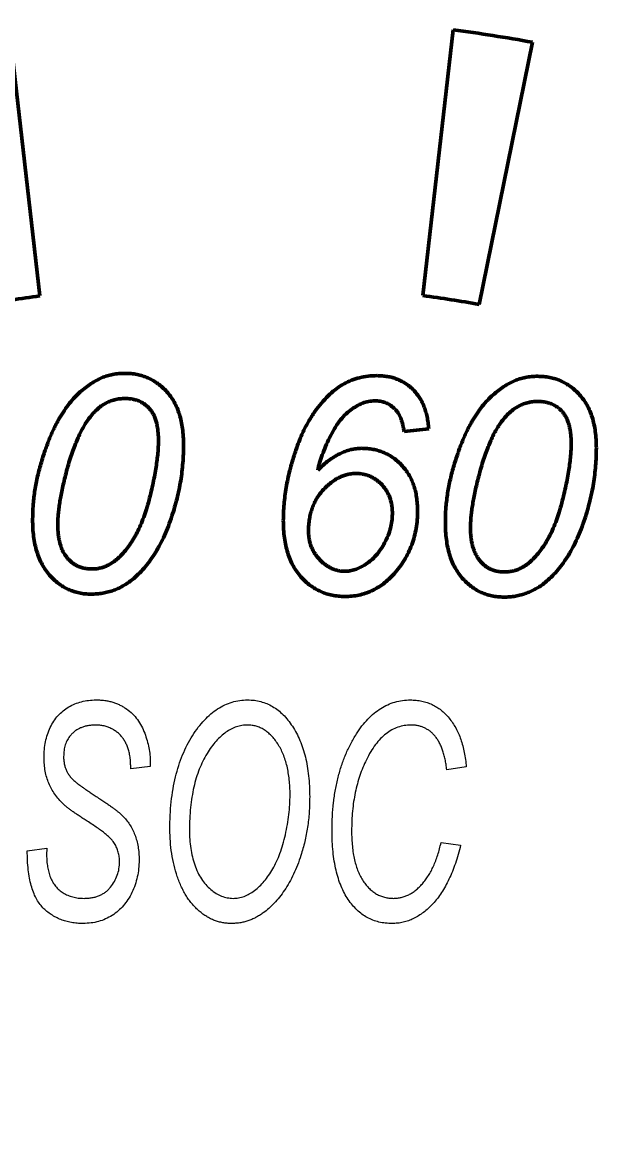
# Model space of a CAD drawing. Extents: x -188 to 653, y 38 to 632.
# Drawn here: x -68.45 to -60.4, y 440.62 to 455.86 of the extents above; entities that cross this region are included whole.
import ezdxf

# ---------------------------------------------------------------- set-up
doc = ezdxf.new("R2010")
doc.units = 0
doc.header["$LTSCALE"] = 5
doc.layers.get('0').update_dxf_attribs({"linetype": 'CONTINUOUS'})
doc.layers.get('Defpoints').update_dxf_attribs({"linetype": 'CONTINUOUS'})
doc.layers.add('1轮廓实线层', color=7, linetype='CONTINUOUS')
doc.layers.add('2细线层', color=3, linetype='CONTINUOUS')
doc.styles.add('PC_TEXTSTYLE', font='SIMKAI.TTF', dxfattribs={"width": 0.8})
doc.dimstyles.new('TH_GBDIM', dxfattribs={"dimtxt": 3.5, "dimasz": 2.5, "dimexe": 2, "dimexo": 0, "dimgap": 1.5, "dimtad": 1, "dimdec": 1, "dimzin": 0, "dimdsep": 46, "dimtxsty": 'PC_TEXTSTYLE', "dimcen": 2.5, "dimadec": 0, "dimazin": 0, "dimtfac": 0.714286, "dimtdec": 4, "dimtmove": 0, "dimatfit": 3, "dimfxl": 0, "dimtolj": 1, "dimtzin": 0, "dimarcsym": 0})

# ---------------------------------------------------------------- blocks, each defined once
blk = doc.blocks.new('*D13')
at = {"layer": '2细线层', "color": 0, "lineweight": -2}
for p, q in [((-156.574, 477.961), (-157.255, 477.961)), ((-156.755, 475.461), (-156.755, 403.009)), ((-51.415, 400.509), (-157.255, 400.509))]:
    blk.add_line(p, q, dxfattribs=at)
at = {"layer": '2细线层', "color": 0, "lineweight": 50}
for points in [[(-157.172, 475.461), (-156.339, 475.461), (-156.755, 477.961)], [(-157.172, 403.009), (-156.339, 403.009), (-156.755, 400.509)]]:
    blk.add_solid(points, dxfattribs=at)
at = {"layer": 'Defpoints', "color": 0, "lineweight": 50}
for p in [(-156.574, 477.961), (-156.755, 400.509), (-51.415, 400.509)]:
    blk.add_point(p, dxfattribs=at)
at = {"layer": '2细线层', "color": 0, "insert": (-160.005, 434.963), "char_height": 3.5, "attachment_point": 5, "rotation": 90}
blk.add_mtext('\\A1;109', dxfattribs=at)
blk = doc.blocks.new('*D15')
at = {"layer": '2细线层', "color": 0, "lineweight": -2}
for p, q in [((-154.415, 473.474), (-154.415, 388.119)), ((251.218, 470.851), (251.218, 388.119)), ((-151.915, 388.619), (248.718, 388.619))]:
    blk.add_line(p, q, dxfattribs=at)
at = {"layer": '2细线层', "color": 0, "lineweight": 50}
for points in [[(-151.915, 389.036), (-151.915, 388.203), (-154.415, 388.619)], [(248.718, 389.036), (248.718, 388.203), (251.218, 388.619)]]:
    blk.add_solid(points, dxfattribs=at)
at = {"layer": 'Defpoints', "color": 0, "lineweight": 50}
for p in [(-154.415, 473.474), (251.218, 470.851), (251.218, 388.619)]:
    blk.add_point(p, dxfattribs=at)
at = {"layer": '2细线层', "color": 0, "insert": (48.17, 391.869), "char_height": 3.5, "attachment_point": 5}
blk.add_mtext('\\A1;404', dxfattribs=at)

msp = doc.modelspace()

# ---------------------------------------------------------------- linework, layer by layer
at = {"color": 7, "linetype": 'Continuous', "lineweight": 15}
for p, q in [((-66.692, 445.622), (-66.961, 445.591)), ((-66.692, 445.685), (-66.692, 445.622)), ((-62.346, 445.615), (-62.615, 445.577)), ((-68.384, 444.461), (-68.115, 444.5)), ((-68.115, 444.5), (-68.118, 444.4)), ((-62.692, 444.577), (-62.423, 444.538))]:
    msp.add_line(p, q, dxfattribs=at)
for points, knots in [([(-68.153, 445.744), (-68.152, 445.782), (-68.15, 445.855), (-68.134, 445.962), (-68.108, 446.063), (-68.07, 446.158), (-68.022, 446.246), (-67.963, 446.323), (-67.894, 446.389), (-67.815, 446.443), (-67.729, 446.485), (-67.637, 446.516), (-67.539, 446.535), (-67.473, 446.537), (-67.439, 446.538)], [0, 0, 0, 0, 0.092986, 0.182392, 0.269111, 0.354047, 0.43674, 0.516538, 0.594952, 0.673905, 0.753628, 0.833686, 0.915464, 1, 1, 1, 1]), ([(-67.439, 446.538), (-67.418, 446.538), (-67.378, 446.537), (-67.32, 446.531), (-67.263, 446.522), (-67.209, 446.508), (-67.157, 446.49), (-67.109, 446.468), (-67.062, 446.443), (-67.004, 446.404), (-66.936, 446.348), (-66.867, 446.269), (-66.811, 446.179), (-66.767, 446.081), (-66.735, 445.98), (-66.71, 445.88), (-66.695, 445.782), (-66.693, 445.717), (-66.692, 445.685)], [0, 0, 0, 0, 0.048173, 0.094207, 0.13922, 0.183073, 0.225471, 0.267315, 0.309136, 0.350641, 0.432724, 0.514349, 0.596466, 0.681403, 0.766347, 0.847067, 0.924845, 1, 1, 1, 1]), ([(-66.423, 444.758), (-66.422, 444.823), (-66.42, 444.949), (-66.405, 445.134), (-66.381, 445.31), (-66.347, 445.476), (-66.303, 445.633), (-66.25, 445.78), (-66.187, 445.918), (-66.114, 446.045), (-66.035, 446.16), (-65.949, 446.26), (-65.861, 446.346), (-65.768, 446.416), (-65.67, 446.471), (-65.568, 446.51), (-65.462, 446.534), (-65.389, 446.537), (-65.353, 446.538)], [0, 0, 0, 0, 0.08487, 0.165756, 0.243209, 0.317237, 0.388173, 0.456396, 0.522331, 0.586808, 0.64816, 0.70537, 0.758874, 0.80936, 0.85781, 0.905033, 0.952072, 1, 1, 1, 1]), ([(-65.353, 446.538), (-65.322, 446.537), (-65.261, 446.536), (-65.172, 446.517), (-65.088, 446.489), (-65.008, 446.449), (-64.933, 446.397), (-64.862, 446.335), (-64.796, 446.26), (-64.735, 446.175), (-64.679, 446.081), (-64.631, 445.978), (-64.591, 445.868), (-64.557, 445.75), (-64.531, 445.625), (-64.513, 445.491), (-64.501, 445.351), (-64.5, 445.254), (-64.499, 445.205)], [0, 0, 0, 0, 0.052658, 0.103469, 0.153556, 0.203933, 0.25525, 0.308459, 0.364786, 0.42419, 0.486479, 0.550614, 0.617254, 0.686508, 0.759345, 0.835522, 0.915661, 1, 1, 1, 1]), ([(-63.856, 446.069), (-63.832, 446.107), (-63.784, 446.179), (-63.701, 446.274), (-63.615, 446.355), (-63.524, 446.422), (-63.428, 446.474), (-63.327, 446.511), (-63.222, 446.534), (-63.15, 446.537), (-63.114, 446.538)], [0, 0, 0, 0, 0.146043, 0.282373, 0.41053, 0.5327, 0.650028, 0.765682, 0.881374, 1, 1, 1, 1]), ([(-63.114, 446.538), (-63.087, 446.537), (-63.035, 446.535), (-62.958, 446.524), (-62.885, 446.504), (-62.816, 446.477), (-62.751, 446.441), (-62.69, 446.398), (-62.633, 446.347), (-62.581, 446.288), (-62.532, 446.223), (-62.489, 446.152), (-62.452, 446.075), (-62.419, 445.994), (-62.393, 445.907), (-62.371, 445.814), (-62.355, 445.717), (-62.349, 445.649), (-62.346, 445.615)], [0, 0, 0, 0, 0.060052, 0.117954, 0.17407, 0.229332, 0.284822, 0.34075, 0.397592, 0.45698, 0.517582, 0.579911, 0.643229, 0.709208, 0.777101, 0.847973, 0.92247, 1, 1, 1, 1]), ([(-67.447, 446.192), (-67.465, 446.191), (-67.5, 446.19), (-67.551, 446.184), (-67.598, 446.172), (-67.643, 446.157), (-67.685, 446.137), (-67.724, 446.112), (-67.759, 446.082), (-67.78, 446.06), (-67.79, 446.048)], [0, 0, 0, 0, 0.139266, 0.271697, 0.398712, 0.521322, 0.640885, 0.7597, 0.878391, 1, 1, 1, 1]), ([(-66.976, 445.79), (-66.981, 445.81), (-66.99, 445.849), (-67.01, 445.905), (-67.034, 445.955), (-67.061, 446.001), (-67.093, 446.042), (-67.13, 446.08), (-67.173, 446.113), (-67.221, 446.141), (-67.273, 446.164), (-67.328, 446.18), (-67.387, 446.191), (-67.427, 446.192), (-67.447, 446.192)], [0, 0, 0, 0, 0.09178, 0.178598, 0.260058, 0.338512, 0.415094, 0.492353, 0.571588, 0.654005, 0.737521, 0.822688, 0.909288, 1, 1, 1, 1]), ([(-65.353, 446.192), (-65.379, 446.191), (-65.431, 446.189), (-65.508, 446.169), (-65.582, 446.138), (-65.653, 446.094), (-65.722, 446.038), (-65.789, 445.97), (-65.853, 445.889), (-65.914, 445.798), (-65.97, 445.695), (-66.02, 445.584), (-66.061, 445.464), (-66.095, 445.336), (-66.121, 445.199), (-66.14, 445.055), (-66.152, 444.901), (-66.153, 444.796), (-66.153, 444.742)], [0, 0, 0, 0, 0.0432492, 0.0862906, 0.1301524, 0.1760047, 0.2245971, 0.2769027, 0.3333171, 0.3947724, 0.4594993, 0.5263198, 0.5961847, 0.6689184, 0.7456172, 0.82626, 0.9107488, 1, 1, 1, 1]), ([(-64.769, 445.233), (-64.769, 445.268), (-64.77, 445.338), (-64.779, 445.439), (-64.792, 445.535), (-64.809, 445.626), (-64.834, 445.71), (-64.862, 445.79), (-64.897, 445.864), (-64.936, 445.931), (-64.979, 445.992), (-65.025, 446.045), (-65.073, 446.091), (-65.124, 446.128), (-65.178, 446.157), (-65.234, 446.177), (-65.293, 446.19), (-65.333, 446.191), (-65.353, 446.192)], [0, 0, 0, 0, 0.0862051, 0.1678286, 0.2460256, 0.3200903, 0.3905873, 0.4585929, 0.5237915, 0.587152, 0.6472073, 0.7035052, 0.7565992, 0.8072552, 0.8555589, 0.9035021, 0.9509809, 1, 1, 1, 1]), ([(-63.105, 446.192), (-63.136, 446.191), (-63.198, 446.188), (-63.287, 446.164), (-63.372, 446.127), (-63.452, 446.073), (-63.527, 446.005), (-63.598, 445.922), (-63.663, 445.824), (-63.701, 445.752), (-63.72, 445.714)], [0, 0, 0, 0, 0.112743, 0.223564, 0.33532, 0.4501, 0.572059, 0.703002, 0.845517, 1, 1, 1, 1]), ([(-62.615, 445.577), (-62.618, 445.602), (-62.623, 445.65), (-62.636, 445.72), (-62.652, 445.786), (-62.67, 445.846), (-62.692, 445.901), (-62.716, 445.952), (-62.744, 445.998), (-62.774, 446.039), (-62.807, 446.075), (-62.843, 446.107), (-62.881, 446.132), (-62.921, 446.154), (-62.964, 446.171), (-63.009, 446.183), (-63.057, 446.191), (-63.089, 446.192), (-63.105, 446.192)], [0, 0, 0, 0, 0.086798, 0.167994, 0.245175, 0.317285, 0.38533, 0.449411, 0.510011, 0.568556, 0.624617, 0.678785, 0.731321, 0.783708, 0.835636, 0.889098, 0.943454, 1, 1, 1, 1]), ([(-67.79, 446.048), (-67.805, 446.029), (-67.834, 445.99), (-67.863, 445.92), (-67.881, 445.842), (-67.883, 445.787), (-67.884, 445.758)], [0, 0, 0, 0, 0.230291, 0.469855, 0.723242, 1, 1, 1, 1]), ([(-64.192, 444.74), (-64.191, 444.806), (-64.189, 444.934), (-64.173, 445.122), (-64.148, 445.302), (-64.11, 445.473), (-64.063, 445.635), (-64.005, 445.789), (-63.938, 445.934), (-63.884, 446.025), (-63.856, 446.069)], [0, 0, 0, 0, 0.141488, 0.277334, 0.40756, 0.533289, 0.65443, 0.77228, 0.887016, 1, 1, 1, 1]), ([(-67.887, 445.103), (-67.908, 445.125), (-67.951, 445.168), (-68.006, 445.239), (-68.052, 445.313), (-68.09, 445.39), (-68.118, 445.471), (-68.139, 445.557), (-68.151, 445.649), (-68.153, 445.712), (-68.153, 445.744)], [0, 0, 0, 0, 0.129529, 0.255209, 0.37523, 0.493939, 0.613217, 0.735863, 0.864638, 1, 1, 1, 1]), ([(-67.884, 445.758), (-67.884, 445.741), (-67.883, 445.707), (-67.875, 445.657), (-67.864, 445.61), (-67.847, 445.565), (-67.824, 445.522), (-67.792, 445.48), (-67.754, 445.438), (-67.724, 445.413), (-67.708, 445.399)], [0, 0, 0, 0, 0.125957, 0.245812, 0.361918, 0.474994, 0.590186, 0.716301, 0.85143, 1, 1, 1, 1]), ([(-66.961, 445.591), (-66.961, 445.611), (-66.962, 445.649), (-66.964, 445.702), (-66.969, 445.749), (-66.974, 445.777), (-66.976, 445.79)], [0, 0, 0, 0, 0.3008586, 0.5688395, 0.801701, 1, 1, 1, 1]), ([(-63.72, 445.714), (-63.736, 445.679), (-63.769, 445.609), (-63.81, 445.498), (-63.845, 445.383), (-63.873, 445.263), (-63.896, 445.138), (-63.911, 445.008), (-63.921, 444.874), (-63.922, 444.782), (-63.923, 444.736)], [0, 0, 0, 0, 0.114498, 0.231476, 0.350511, 0.473163, 0.59856, 0.728296, 0.86162, 1, 1, 1, 1]), ([(-67.708, 445.399), (-67.701, 445.394), (-67.685, 445.382), (-67.658, 445.361), (-67.625, 445.338), (-67.586, 445.31), (-67.541, 445.279), (-67.489, 445.245), (-67.432, 445.207), (-67.392, 445.18), (-67.37, 445.166)], [0, 0, 0, 0, 0.0647105, 0.1472751, 0.2459774, 0.3625485, 0.4953206, 0.6471719, 0.814044, 1, 1, 1, 1]), ([(-67.56, 444.87), (-67.579, 444.882), (-67.617, 444.905), (-67.669, 444.941), (-67.717, 444.973), (-67.76, 445.003), (-67.799, 445.031), (-67.832, 445.057), (-67.862, 445.08), (-67.879, 445.096), (-67.887, 445.103)], [0, 0, 0, 0, 0.170236, 0.326733, 0.471194, 0.603252, 0.721216, 0.82689, 0.919456, 1, 1, 1, 1]), ([(-67.37, 445.166), (-67.353, 445.154), (-67.32, 445.132), (-67.272, 445.1), (-67.228, 445.069), (-67.189, 445.041), (-67.154, 445.013), (-67.122, 444.988), (-67.096, 444.965), (-67.08, 444.95), (-67.072, 444.943)], [0, 0, 0, 0, 0.167091, 0.322566, 0.464693, 0.59615, 0.714399, 0.822071, 0.916781, 1, 1, 1, 1]), ([(-65.554, 443.807), (-65.528, 443.809), (-65.476, 443.811), (-65.401, 443.833), (-65.327, 443.866), (-65.256, 443.914), (-65.188, 443.973), (-65.122, 444.043), (-65.062, 444.123), (-65.005, 444.214), (-64.953, 444.315), (-64.905, 444.428), (-64.866, 444.551), (-64.832, 444.684), (-64.804, 444.821), (-64.784, 444.959), (-64.771, 445.096), (-64.77, 445.188), (-64.769, 445.233)], [0, 0, 0, 0, 0.043286, 0.087274, 0.132406, 0.180437, 0.231485, 0.285055, 0.341764, 0.402054, 0.466598, 0.535086, 0.60832, 0.686562, 0.766941, 0.845504, 0.923222, 1, 1, 1, 1]), ([(-64.499, 445.205), (-64.501, 445.133), (-64.503, 444.993), (-64.527, 444.787), (-64.563, 444.589), (-64.601, 444.462), (-64.62, 444.399)], [0, 0, 0, 0, 0.2609597, 0.5137659, 0.7590076, 1, 1, 1, 1]), ([(-67.072, 444.943), (-67.055, 444.924), (-67.02, 444.887), (-66.975, 444.824), (-66.935, 444.756), (-66.903, 444.681), (-66.877, 444.602), (-66.858, 444.517), (-66.848, 444.427), (-66.846, 444.365), (-66.846, 444.334)], [0, 0, 0, 0, 0.114167, 0.229676, 0.347111, 0.468124, 0.593187, 0.722361, 0.857563, 1, 1, 1, 1]), ([(-67.183, 444.562), (-67.19, 444.571), (-67.205, 444.593), (-67.233, 444.626), (-67.27, 444.66), (-67.313, 444.698), (-67.364, 444.737), (-67.423, 444.779), (-67.489, 444.824), (-67.536, 444.854), (-67.56, 444.87)], [0, 0, 0, 0, 0.073796, 0.161529, 0.263798, 0.380241, 0.512125, 0.65872, 0.821879, 1, 1, 1, 1]), ([(-65.576, 443.461), (-65.596, 443.462), (-65.636, 443.462), (-65.695, 443.471), (-65.752, 443.484), (-65.808, 443.503), (-65.863, 443.527), (-65.917, 443.556), (-65.968, 443.591), (-66.019, 443.631), (-66.067, 443.676), (-66.112, 443.725), (-66.155, 443.778), (-66.194, 443.836), (-66.23, 443.898), (-66.263, 443.964), (-66.294, 444.034), (-66.33, 444.133), (-66.367, 444.263), (-66.399, 444.423), (-66.419, 444.589), (-66.421, 444.701), (-66.423, 444.758)], [0, 0, 0, 0, 0.03506, 0.069393, 0.103554, 0.137895, 0.172718, 0.208142, 0.24448, 0.281904, 0.320319, 0.358991, 0.398875, 0.439199, 0.480958, 0.523728, 0.56844, 0.614322, 0.708782, 0.803798, 0.900785, 1, 1, 1, 1]), ([(-66.153, 444.742), (-66.152, 444.7), (-66.151, 444.617), (-66.136, 444.496), (-66.114, 444.379), (-66.082, 444.269), (-66.041, 444.166), (-65.991, 444.075), (-65.932, 443.995), (-65.863, 443.929), (-65.79, 443.875), (-65.713, 443.836), (-65.634, 443.812), (-65.58, 443.809), (-65.554, 443.807)], [0, 0, 0, 0, 0.103385, 0.202442, 0.299234, 0.392988, 0.48282, 0.567423, 0.647526, 0.725431, 0.799767, 0.868742, 0.935057, 1, 1, 1, 1]), ([(-63.366, 443.461), (-63.397, 443.462), (-63.458, 443.464), (-63.546, 443.48), (-63.63, 443.505), (-63.708, 443.543), (-63.782, 443.589), (-63.85, 443.646), (-63.913, 443.714), (-63.972, 443.792), (-64.024, 443.879), (-64.069, 443.976), (-64.107, 444.082), (-64.138, 444.196), (-64.162, 444.32), (-64.18, 444.452), (-64.19, 444.593), (-64.191, 444.69), (-64.192, 444.74)], [0, 0, 0, 0, 0.054332, 0.106503, 0.157412, 0.20767, 0.258482, 0.310252, 0.364323, 0.421169, 0.480726, 0.542963, 0.608472, 0.677852, 0.751484, 0.82929, 0.912275, 1, 1, 1, 1]), ([(-63.923, 444.736), (-63.922, 444.699), (-63.922, 444.628), (-63.913, 444.525), (-63.902, 444.428), (-63.883, 444.338), (-63.862, 444.255), (-63.834, 444.179), (-63.801, 444.109), (-63.764, 444.046), (-63.723, 443.99), (-63.678, 443.941), (-63.631, 443.9), (-63.58, 443.866), (-63.526, 443.84), (-63.468, 443.821), (-63.408, 443.809), (-63.367, 443.808), (-63.346, 443.807)], [0, 0, 0, 0, 0.090195, 0.174699, 0.254641, 0.329535, 0.399936, 0.466494, 0.529097, 0.589182, 0.646244, 0.699942, 0.751304, 0.80105, 0.849755, 0.898996, 0.948669, 1, 1, 1, 1]), ([(-67.115, 444.311), (-67.116, 444.333), (-67.117, 444.378), (-67.13, 444.442), (-67.152, 444.504), (-67.172, 444.542), (-67.183, 444.562)], [0, 0, 0, 0, 0.256723, 0.503933, 0.751386, 1, 1, 1, 1]), ([(-62.423, 444.538), (-62.434, 444.495), (-62.456, 444.411), (-62.494, 444.29), (-62.535, 444.177), (-62.582, 444.072), (-62.631, 443.975), (-62.685, 443.887), (-62.741, 443.806), (-62.802, 443.734), (-62.866, 443.67), (-62.932, 443.614), (-62.999, 443.567), (-63.069, 443.528), (-63.14, 443.499), (-63.214, 443.476), (-63.289, 443.464), (-63.34, 443.462), (-63.366, 443.461)], [0, 0, 0, 0, 0.0867337, 0.1687765, 0.2469116, 0.3210221, 0.3910478, 0.4579788, 0.5219559, 0.5830461, 0.6414332, 0.6969883, 0.7501475, 0.8014079, 0.8515326, 0.9007025, 0.9500709, 1, 1, 1, 1]), ([(-63.346, 443.807), (-63.328, 443.808), (-63.292, 443.809), (-63.239, 443.819), (-63.187, 443.835), (-63.137, 443.857), (-63.087, 443.885), (-63.04, 443.92), (-62.993, 443.961), (-62.948, 444.008), (-62.906, 444.061), (-62.866, 444.12), (-62.829, 444.183), (-62.795, 444.252), (-62.765, 444.326), (-62.737, 444.405), (-62.712, 444.489), (-62.699, 444.547), (-62.692, 444.577)], [0, 0, 0, 0, 0.049722, 0.099061, 0.148621, 0.199253, 0.250636, 0.304698, 0.361365, 0.421054, 0.483427, 0.548145, 0.615409, 0.685471, 0.758921, 0.835509, 0.91598, 1, 1, 1, 1]), ([(-67.615, 443.461), (-67.643, 443.462), (-67.697, 443.463), (-67.777, 443.474), (-67.852, 443.49), (-67.923, 443.515), (-67.991, 443.545), (-68.055, 443.583), (-68.115, 443.627), (-68.171, 443.678), (-68.221, 443.739), (-68.266, 443.81), (-68.302, 443.893), (-68.331, 443.986), (-68.356, 444.089), (-68.372, 444.204), (-68.382, 444.329), (-68.383, 444.416), (-68.384, 444.461)], [0, 0, 0, 0, 0.057592, 0.11267, 0.166079, 0.218028, 0.269168, 0.32058, 0.371866, 0.42409, 0.478275, 0.535773, 0.59792, 0.665429, 0.73865, 0.818725, 0.905738, 1, 1, 1, 1]), ([(-68.118, 444.4), (-68.117, 444.373), (-68.116, 444.32), (-68.106, 444.241), (-68.089, 444.167), (-68.067, 444.096), (-68.037, 444.03), (-67.996, 443.973), (-67.948, 443.922), (-67.891, 443.881), (-67.827, 443.848), (-67.757, 443.824), (-67.682, 443.81), (-67.629, 443.808), (-67.602, 443.807)], [0, 0, 0, 0, 0.091016, 0.179235, 0.264198, 0.347694, 0.428137, 0.506048, 0.583225, 0.661762, 0.742194, 0.823983, 0.909587, 1, 1, 1, 1]), ([(-66.846, 444.334), (-66.847, 444.294), (-66.849, 444.216), (-66.868, 444.102), (-66.899, 443.992), (-66.942, 443.888), (-66.996, 443.792), (-67.059, 443.706), (-67.133, 443.633), (-67.215, 443.57), (-67.306, 443.521), (-67.404, 443.486), (-67.508, 443.465), (-67.579, 443.463), (-67.615, 443.461)], [0, 0, 0, 0, 0.091066, 0.179488, 0.266748, 0.353684, 0.438436, 0.519598, 0.598926, 0.678056, 0.756758, 0.835763, 0.916254, 1, 1, 1, 1]), ([(-64.62, 444.399), (-64.635, 444.354), (-64.665, 444.266), (-64.719, 444.141), (-64.778, 444.026), (-64.843, 443.92), (-64.912, 443.825), (-64.984, 443.741), (-65.058, 443.667), (-65.112, 443.627), (-65.138, 443.607)], [0, 0, 0, 0, 0.147895, 0.288753, 0.423796, 0.553212, 0.675377, 0.790647, 0.898072, 1, 1, 1, 1]), ([(-67.602, 443.807), (-67.583, 443.808), (-67.546, 443.809), (-67.491, 443.816), (-67.44, 443.828), (-67.393, 443.844), (-67.349, 443.867), (-67.308, 443.892), (-67.272, 443.924), (-67.229, 443.972), (-67.183, 444.038), (-67.144, 444.124), (-67.119, 444.216), (-67.116, 444.279), (-67.115, 444.311)], [0, 0, 0, 0, 0.073401, 0.142763, 0.208727, 0.272756, 0.334251, 0.395069, 0.455723, 0.517903, 0.640382, 0.758991, 0.87813, 1, 1, 1, 1]), ([(-65.138, 443.607), (-65.155, 443.596), (-65.189, 443.572), (-65.242, 443.543), (-65.296, 443.518), (-65.35, 443.497), (-65.406, 443.481), (-65.462, 443.469), (-65.519, 443.463), (-65.557, 443.462), (-65.576, 443.461)], [0, 0, 0, 0, 0.133029, 0.261853, 0.387723, 0.510773, 0.633405, 0.756062, 0.877109, 1, 1, 1, 1])]:
    msp.add_open_spline(points, degree=3, knots=knots, dxfattribs=at)
at = {"layer": '1轮廓实线层', "lineweight": 50}
for p, q in [((-68.212, 452.099), (-68.629, 455.756)), ((-62.526, 455.76), (-62.942, 452.103)), ((-62.169, 451.981), (-61.435, 455.588)), ((-62.862, 450.269), (-63.202, 450.231))]:
    msp.add_line(p, q, dxfattribs=at)
for radius, start, end in [(23, 79.6647, 82.4151), (19.32, 97.8865, 100.2084), (19.32, 79.8865, 82.2084)]:
    msp.add_arc((-65.561, 432.961), radius, start, end, dxfattribs=at)
for points, knots in [([(-68.311, 449.02), (-68.309, 449.084), (-68.306, 449.211), (-68.285, 449.402), (-68.249, 449.595), (-68.207, 449.755), (-68.169, 449.881), (-68.139, 449.971), (-68.109, 450.057), (-68.077, 450.137), (-68.045, 450.213), (-68.013, 450.283), (-67.979, 450.349), (-67.934, 450.429), (-67.876, 450.519), (-67.805, 450.618), (-67.732, 450.703), (-67.657, 450.775), (-67.582, 450.837), (-67.508, 450.891), (-67.435, 450.935), (-67.362, 450.971), (-67.286, 450.999), (-67.207, 451.018), (-67.125, 451.03), (-67.068, 451.031), (-67.04, 451.032)], [0, 0, 0, 0, 0.072796, 0.146675, 0.221819, 0.298833, 0.336966, 0.37348, 0.408245, 0.441522, 0.472876, 0.502941, 0.53124, 0.558022, 0.608376, 0.654982, 0.698039, 0.737723, 0.774948, 0.809874, 0.842508, 0.873595, 0.904058, 0.934975, 0.966948, 1, 1, 1, 1]), ([(-67.04, 451.032), (-67.012, 451.031), (-66.956, 451.029), (-66.875, 451.018), (-66.797, 450.998), (-66.723, 450.97), (-66.653, 450.933), (-66.586, 450.89), (-66.523, 450.838), (-66.463, 450.779), (-66.409, 450.712), (-66.362, 450.638), (-66.322, 450.556), (-66.29, 450.467), (-66.264, 450.372), (-66.247, 450.269), (-66.236, 450.16), (-66.234, 450.084), (-66.234, 450.046)], [0, 0, 0, 0, 0.058745, 0.115879, 0.171275, 0.226309, 0.281041, 0.336488, 0.393368, 0.452042, 0.51193, 0.572968, 0.635943, 0.701574, 0.770088, 0.842433, 0.919078, 1, 1, 1, 1]), ([(-64.704, 449.932), (-64.694, 449.962), (-64.674, 450.021), (-64.641, 450.107), (-64.607, 450.189), (-64.57, 450.267), (-64.532, 450.341), (-64.491, 450.41), (-64.45, 450.477), (-64.392, 450.557), (-64.318, 450.648), (-64.225, 450.744), (-64.128, 450.825), (-64.029, 450.89), (-63.923, 450.939), (-63.813, 450.975), (-63.695, 450.996), (-63.614, 450.999), (-63.573, 451)], [0, 0, 0, 0, 0.057148, 0.112299, 0.16538, 0.216746, 0.266657, 0.314878, 0.361315, 0.406466, 0.492427, 0.572358, 0.647252, 0.717545, 0.785981, 0.855537, 0.92608, 1, 1, 1, 1]), ([(-63.573, 451), (-63.549, 451), (-63.5, 450.998), (-63.43, 450.989), (-63.362, 450.975), (-63.299, 450.954), (-63.239, 450.927), (-63.182, 450.894), (-63.128, 450.856), (-63.079, 450.811), (-63.034, 450.761), (-62.993, 450.706), (-62.957, 450.646), (-62.928, 450.58), (-62.904, 450.51), (-62.884, 450.434), (-62.869, 450.353), (-62.864, 450.298), (-62.862, 450.269)], [0, 0, 0, 0, 0.064936, 0.127158, 0.187064, 0.245948, 0.303096, 0.36028, 0.418106, 0.47637, 0.535379, 0.594989, 0.656235, 0.719275, 0.784672, 0.852869, 0.924678, 1, 1, 1, 1]), ([(-62.633, 448.98), (-62.632, 449.043), (-62.629, 449.17), (-62.607, 449.362), (-62.572, 449.555), (-62.53, 449.714), (-62.492, 449.84), (-62.461, 449.93), (-62.432, 450.016), (-62.4, 450.096), (-62.368, 450.172), (-62.335, 450.242), (-62.302, 450.308), (-62.257, 450.388), (-62.199, 450.478), (-62.128, 450.577), (-62.054, 450.662), (-61.98, 450.735), (-61.905, 450.797), (-61.831, 450.85), (-61.758, 450.894), (-61.684, 450.93), (-61.609, 450.958), (-61.53, 450.977), (-61.448, 450.989), (-61.391, 450.991), (-61.362, 450.991)], [0, 0, 0, 0, 0.072796, 0.146675, 0.221819, 0.298833, 0.336966, 0.37348, 0.408245, 0.441522, 0.472876, 0.502941, 0.53124, 0.558022, 0.608376, 0.654982, 0.698039, 0.737723, 0.774948, 0.809874, 0.842508, 0.873595, 0.904058, 0.934975, 0.966948, 1, 1, 1, 1]), ([(-61.362, 450.991), (-61.334, 450.99), (-61.279, 450.988), (-61.198, 450.977), (-61.12, 450.957), (-61.046, 450.93), (-60.976, 450.893), (-60.908, 450.85), (-60.845, 450.797), (-60.786, 450.738), (-60.731, 450.671), (-60.684, 450.597), (-60.645, 450.515), (-60.612, 450.427), (-60.587, 450.331), (-60.569, 450.228), (-60.558, 450.119), (-60.557, 450.044), (-60.556, 450.005)], [0, 0, 0, 0, 0.058745, 0.115879, 0.171275, 0.226309, 0.281041, 0.336488, 0.393368, 0.452042, 0.51193, 0.572968, 0.635943, 0.701574, 0.770088, 0.842433, 0.919078, 1, 1, 1, 1]), ([(-67.037, 450.686), (-67.062, 450.685), (-67.111, 450.684), (-67.182, 450.669), (-67.252, 450.647), (-67.319, 450.615), (-67.385, 450.572), (-67.447, 450.515), (-67.509, 450.447), (-67.546, 450.395), (-67.566, 450.367)], [0, 0, 0, 0, 0.113865, 0.2268, 0.338478, 0.453092, 0.572233, 0.701614, 0.843457, 1, 1, 1, 1]), ([(-66.58, 450.107), (-66.58, 450.132), (-66.581, 450.179), (-66.587, 450.248), (-66.597, 450.312), (-66.61, 450.37), (-66.628, 450.423), (-66.649, 450.471), (-66.675, 450.513), (-66.705, 450.55), (-66.738, 450.582), (-66.773, 450.61), (-66.811, 450.634), (-66.851, 450.653), (-66.895, 450.667), (-66.94, 450.678), (-66.988, 450.684), (-67.021, 450.685), (-67.037, 450.686)], [0, 0, 0, 0, 0.088053, 0.170664, 0.246787, 0.31797, 0.38383, 0.445961, 0.504754, 0.56075, 0.614899, 0.66844, 0.72086, 0.773997, 0.827634, 0.882833, 0.940531, 1, 1, 1, 1]), ([(-63.606, 450.654), (-63.633, 450.652), (-63.69, 450.649), (-63.774, 450.624), (-63.857, 450.582), (-63.941, 450.526), (-64.022, 450.455), (-64.096, 450.366), (-64.165, 450.263), (-64.226, 450.147), (-64.28, 450.028), (-64.325, 449.913), (-64.363, 449.804), (-64.381, 449.733), (-64.389, 449.699)], [0, 0, 0, 0, 0.062676, 0.128115, 0.197982, 0.274152, 0.355774, 0.442668, 0.536523, 0.637793, 0.739301, 0.833348, 0.919908, 1, 1, 1, 1]), ([(-63.202, 450.231), (-63.205, 450.249), (-63.21, 450.284), (-63.221, 450.334), (-63.234, 450.381), (-63.25, 450.423), (-63.268, 450.462), (-63.289, 450.497), (-63.313, 450.527), (-63.348, 450.563), (-63.396, 450.6), (-63.46, 450.631), (-63.531, 450.651), (-63.58, 450.653), (-63.606, 450.654)], [0, 0, 0, 0, 0.084331, 0.162965, 0.23711, 0.307441, 0.372884, 0.434814, 0.494825, 0.552452, 0.66338, 0.772696, 0.882973, 1, 1, 1, 1]), ([(-61.36, 450.645), (-61.384, 450.644), (-61.433, 450.643), (-61.505, 450.628), (-61.575, 450.606), (-61.642, 450.574), (-61.707, 450.531), (-61.77, 450.475), (-61.832, 450.406), (-61.869, 450.354), (-61.888, 450.326)], [0, 0, 0, 0, 0.113865, 0.2268, 0.338478, 0.453092, 0.572233, 0.701614, 0.843457, 1, 1, 1, 1]), ([(-60.903, 450.066), (-60.903, 450.091), (-60.904, 450.139), (-60.909, 450.208), (-60.92, 450.271), (-60.932, 450.33), (-60.951, 450.382), (-60.972, 450.43), (-60.998, 450.472), (-61.028, 450.509), (-61.061, 450.542), (-61.096, 450.569), (-61.134, 450.593), (-61.174, 450.612), (-61.217, 450.626), (-61.263, 450.638), (-61.311, 450.643), (-61.343, 450.644), (-61.36, 450.645)], [0, 0, 0, 0, 0.088053, 0.170664, 0.246787, 0.31797, 0.38383, 0.445961, 0.504754, 0.56075, 0.614899, 0.66844, 0.72086, 0.773997, 0.827634, 0.882833, 0.940531, 1, 1, 1, 1]), ([(-67.566, 450.367), (-67.58, 450.346), (-67.609, 450.301), (-67.648, 450.227), (-67.687, 450.146), (-67.724, 450.058), (-67.76, 449.962), (-67.794, 449.858), (-67.828, 449.746), (-67.848, 449.669), (-67.859, 449.629)], [0, 0, 0, 0, 0.097178, 0.201004, 0.313872, 0.434053, 0.562776, 0.699272, 0.845597, 1, 1, 1, 1]), ([(-61.888, 450.326), (-61.902, 450.305), (-61.932, 450.26), (-61.971, 450.186), (-62.01, 450.106), (-62.047, 450.017), (-62.083, 449.921), (-62.117, 449.817), (-62.151, 449.706), (-62.171, 449.628), (-62.181, 449.588)], [0, 0, 0, 0, 0.097178, 0.201004, 0.313872, 0.434053, 0.562776, 0.699272, 0.845597, 1, 1, 1, 1]), ([(-67.097, 448.524), (-67.076, 448.547), (-67.033, 448.593), (-66.975, 448.67), (-66.92, 448.754), (-66.87, 448.846), (-66.823, 448.945), (-66.781, 449.052), (-66.742, 449.166), (-66.709, 449.286), (-66.679, 449.407), (-66.653, 449.524), (-66.63, 449.635), (-66.612, 449.74), (-66.598, 449.84), (-66.587, 449.934), (-66.581, 450.023), (-66.58, 450.08), (-66.58, 450.107)], [0, 0, 0, 0, 0.054883, 0.111449, 0.170256, 0.232038, 0.296168, 0.364001, 0.434967, 0.50926, 0.583691, 0.654449, 0.72123, 0.784426, 0.843445, 0.899342, 0.951495, 1, 1, 1, 1]), ([(-66.234, 450.046), (-66.234, 450.005), (-66.235, 449.923), (-66.244, 449.8), (-66.255, 449.677), (-66.273, 449.554), (-66.296, 449.432), (-66.323, 449.311), (-66.356, 449.189), (-66.381, 449.109), (-66.394, 449.069)], [0, 0, 0, 0, 0.123994, 0.24761, 0.371568, 0.496174, 0.621067, 0.746351, 0.872797, 1, 1, 1, 1]), ([(-64.389, 449.699), (-64.365, 449.723), (-64.316, 449.77), (-64.24, 449.831), (-64.164, 449.883), (-64.088, 449.925), (-64.013, 449.959), (-63.937, 449.983), (-63.862, 449.997), (-63.812, 449.999), (-63.787, 450)], [0, 0, 0, 0, 0.150087, 0.291708, 0.423624, 0.548943, 0.668473, 0.782318, 0.891966, 1, 1, 1, 1]), ([(-63.787, 450), (-63.759, 449.999), (-63.706, 449.998), (-63.627, 449.987), (-63.552, 449.969), (-63.481, 449.943), (-63.413, 449.91), (-63.349, 449.87), (-63.289, 449.823), (-63.233, 449.768), (-63.182, 449.708), (-63.137, 449.642), (-63.099, 449.571), (-63.069, 449.495), (-63.044, 449.414), (-63.028, 449.328), (-63.018, 449.237), (-63.016, 449.174), (-63.016, 449.142)], [0, 0, 0, 0, 0.0631208, 0.1239733, 0.1831275, 0.2417963, 0.2990312, 0.3571754, 0.4159797, 0.4766429, 0.5378512, 0.5989382, 0.6603341, 0.7233612, 0.7882024, 0.8557667, 0.9262236, 1, 1, 1, 1]), ([(-61.42, 448.483), (-61.399, 448.506), (-61.356, 448.552), (-61.298, 448.629), (-61.242, 448.713), (-61.193, 448.805), (-61.146, 448.904), (-61.104, 449.011), (-61.065, 449.125), (-61.032, 449.245), (-61.002, 449.366), (-60.975, 449.483), (-60.953, 449.594), (-60.935, 449.7), (-60.92, 449.799), (-60.91, 449.893), (-60.904, 449.982), (-60.903, 450.039), (-60.903, 450.066)], [0, 0, 0, 0, 0.054883, 0.111449, 0.170256, 0.232038, 0.296168, 0.364001, 0.434967, 0.50926, 0.583691, 0.654449, 0.72123, 0.784426, 0.843445, 0.899342, 0.951495, 1, 1, 1, 1]), ([(-60.556, 450.005), (-60.557, 449.964), (-60.558, 449.882), (-60.566, 449.759), (-60.578, 449.636), (-60.595, 449.514), (-60.618, 449.392), (-60.646, 449.27), (-60.678, 449.149), (-60.704, 449.069), (-60.716, 449.028)], [0, 0, 0, 0, 0.123994, 0.24761, 0.371568, 0.496174, 0.621067, 0.746351, 0.872797, 1, 1, 1, 1]), ([(-64.862, 449.005), (-64.861, 449.042), (-64.86, 449.118), (-64.853, 449.231), (-64.84, 449.346), (-64.823, 449.462), (-64.801, 449.578), (-64.774, 449.696), (-64.741, 449.814), (-64.717, 449.893), (-64.704, 449.932)], [0, 0, 0, 0, 0.119012, 0.239511, 0.361773, 0.485325, 0.610246, 0.738202, 0.868173, 1, 1, 1, 1]), ([(-67.859, 449.629), (-67.867, 449.595), (-67.883, 449.529), (-67.905, 449.432), (-67.923, 449.34), (-67.938, 449.252), (-67.95, 449.17), (-67.958, 449.093), (-67.963, 449.022), (-67.964, 448.975), (-67.965, 448.953)], [0, 0, 0, 0, 0.1532287, 0.2986395, 0.4352543, 0.5641812, 0.6853726, 0.7981979, 0.9027038, 1, 1, 1, 1]), ([(-63.864, 449.654), (-63.883, 449.653), (-63.923, 449.652), (-63.982, 449.641), (-64.04, 449.623), (-64.097, 449.6), (-64.152, 449.567), (-64.207, 449.529), (-64.259, 449.483), (-64.311, 449.432), (-64.359, 449.375), (-64.401, 449.314), (-64.436, 449.248), (-64.465, 449.178), (-64.488, 449.105), (-64.504, 449.027), (-64.514, 448.946), (-64.515, 448.89), (-64.516, 448.862)], [0, 0, 0, 0, 0.052553, 0.104733, 0.15787, 0.211999, 0.268256, 0.326467, 0.387732, 0.452924, 0.519138, 0.584687, 0.649642, 0.715671, 0.783377, 0.85321, 0.925242, 1, 1, 1, 1]), ([(-63.362, 449.096), (-63.362, 449.117), (-63.363, 449.157), (-63.37, 449.216), (-63.381, 449.271), (-63.397, 449.324), (-63.418, 449.373), (-63.444, 449.419), (-63.474, 449.462), (-63.508, 449.502), (-63.546, 449.537), (-63.585, 449.569), (-63.627, 449.595), (-63.67, 449.617), (-63.716, 449.633), (-63.763, 449.645), (-63.813, 449.653), (-63.846, 449.653), (-63.864, 449.654)], [0, 0, 0, 0, 0.073792, 0.1436781, 0.2109297, 0.2761422, 0.3399687, 0.4021315, 0.4642984, 0.5267286, 0.5890108, 0.6481571, 0.7067419, 0.7643697, 0.8221086, 0.8797542, 0.9390822, 1, 1, 1, 1]), ([(-62.181, 449.588), (-62.19, 449.554), (-62.206, 449.488), (-62.228, 449.391), (-62.246, 449.299), (-62.261, 449.212), (-62.272, 449.129), (-62.281, 449.053), (-62.286, 448.981), (-62.287, 448.935), (-62.287, 448.912)], [0, 0, 0, 0, 0.1532287, 0.2986395, 0.4352543, 0.5641812, 0.6853726, 0.7981979, 0.9027038, 1, 1, 1, 1]), ([(-66.394, 449.069), (-66.41, 449.023), (-66.441, 448.932), (-66.495, 448.802), (-66.554, 448.682), (-66.617, 448.569), (-66.685, 448.466), (-66.757, 448.372), (-66.835, 448.286), (-66.891, 448.235), (-66.918, 448.21)], [0, 0, 0, 0, 0.144606, 0.282107, 0.414027, 0.540032, 0.660947, 0.777882, 0.890226, 1, 1, 1, 1]), ([(-64.014, 448.308), (-63.991, 448.309), (-63.943, 448.311), (-63.872, 448.332), (-63.798, 448.362), (-63.723, 448.405), (-63.65, 448.459), (-63.582, 448.528), (-63.521, 448.609), (-63.466, 448.7), (-63.421, 448.798), (-63.386, 448.897), (-63.366, 448.997), (-63.363, 449.063), (-63.362, 449.096)], [0, 0, 0, 0, 0.062075, 0.127682, 0.198087, 0.275392, 0.35756, 0.442735, 0.533295, 0.630038, 0.727952, 0.821652, 0.911611, 1, 1, 1, 1]), ([(-63.016, 449.142), (-63.016, 449.101), (-63.018, 449.019), (-63.034, 448.899), (-63.059, 448.783), (-63.094, 448.671), (-63.14, 448.565), (-63.196, 448.462), (-63.261, 448.364), (-63.312, 448.303), (-63.338, 448.273)], [0, 0, 0, 0, 0.131174, 0.258883, 0.383336, 0.505499, 0.627474, 0.749873, 0.873513, 1, 1, 1, 1]), ([(-67.507, 447.993), (-67.535, 447.994), (-67.589, 447.996), (-67.669, 448.008), (-67.746, 448.029), (-67.82, 448.058), (-67.89, 448.095), (-67.957, 448.141), (-68.02, 448.195), (-68.08, 448.256), (-68.135, 448.325), (-68.181, 448.403), (-68.222, 448.487), (-68.254, 448.58), (-68.28, 448.68), (-68.298, 448.787), (-68.309, 448.901), (-68.31, 448.98), (-68.311, 449.02)], [0, 0, 0, 0, 0.056673, 0.11143, 0.165353, 0.219124, 0.273071, 0.327675, 0.38413, 0.442716, 0.503186, 0.564664, 0.628321, 0.694867, 0.764802, 0.838837, 0.917114, 1, 1, 1, 1]), ([(-67.965, 448.953), (-67.964, 448.932), (-67.964, 448.891), (-67.959, 448.83), (-67.952, 448.774), (-67.942, 448.721), (-67.929, 448.671), (-67.912, 448.625), (-67.894, 448.582), (-67.879, 448.556), (-67.871, 448.543)], [0, 0, 0, 0, 0.149608, 0.291173, 0.424896, 0.551373, 0.672542, 0.786356, 0.89568, 1, 1, 1, 1]), ([(-64.016, 447.962), (-64.045, 447.962), (-64.104, 447.964), (-64.189, 447.977), (-64.271, 447.998), (-64.348, 448.028), (-64.423, 448.066), (-64.493, 448.114), (-64.56, 448.169), (-64.622, 448.232), (-64.678, 448.304), (-64.728, 448.382), (-64.769, 448.469), (-64.803, 448.562), (-64.829, 448.663), (-64.848, 448.77), (-64.86, 448.885), (-64.861, 448.964), (-64.862, 449.005)], [0, 0, 0, 0, 0.058929, 0.115626, 0.171094, 0.226119, 0.281083, 0.336679, 0.393458, 0.45252, 0.512833, 0.573964, 0.637113, 0.70266, 0.770962, 0.843283, 0.919227, 1, 1, 1, 1]), ([(-61.83, 447.953), (-61.858, 447.954), (-61.912, 447.955), (-61.992, 447.967), (-62.069, 447.988), (-62.143, 448.017), (-62.213, 448.054), (-62.279, 448.1), (-62.342, 448.154), (-62.403, 448.215), (-62.457, 448.284), (-62.504, 448.362), (-62.545, 448.447), (-62.577, 448.539), (-62.603, 448.639), (-62.62, 448.746), (-62.632, 448.86), (-62.633, 448.939), (-62.633, 448.98)], [0, 0, 0, 0, 0.056673, 0.11143, 0.165353, 0.219124, 0.273071, 0.327675, 0.38413, 0.442716, 0.503186, 0.564664, 0.628321, 0.694867, 0.764802, 0.838837, 0.917114, 1, 1, 1, 1]), ([(-62.287, 448.912), (-62.287, 448.891), (-62.287, 448.85), (-62.282, 448.79), (-62.275, 448.733), (-62.264, 448.68), (-62.252, 448.63), (-62.235, 448.584), (-62.217, 448.541), (-62.201, 448.515), (-62.193, 448.503)], [0, 0, 0, 0, 0.149608, 0.291173, 0.424896, 0.551373, 0.672542, 0.786356, 0.89568, 1, 1, 1, 1]), ([(-60.716, 449.028), (-60.732, 448.982), (-60.763, 448.891), (-60.818, 448.762), (-60.877, 448.641), (-60.939, 448.528), (-61.008, 448.425), (-61.08, 448.331), (-61.157, 448.245), (-61.213, 448.195), (-61.241, 448.17)], [0, 0, 0, 0, 0.144606, 0.282107, 0.414027, 0.540032, 0.660947, 0.777882, 0.890226, 1, 1, 1, 1]), ([(-64.516, 448.862), (-64.515, 448.843), (-64.514, 448.805), (-64.507, 448.75), (-64.495, 448.697), (-64.478, 448.646), (-64.456, 448.598), (-64.429, 448.552), (-64.398, 448.508), (-64.362, 448.467), (-64.324, 448.43), (-64.283, 448.398), (-64.242, 448.369), (-64.198, 448.348), (-64.154, 448.329), (-64.108, 448.318), (-64.062, 448.309), (-64.03, 448.308), (-64.014, 448.308)], [0, 0, 0, 0, 0.069728, 0.136338, 0.201829, 0.266085, 0.329749, 0.393478, 0.458521, 0.524332, 0.58952, 0.651968, 0.712149, 0.770895, 0.82817, 0.885202, 0.941871, 1, 1, 1, 1]), ([(-67.871, 448.543), (-67.86, 448.527), (-67.839, 448.496), (-67.801, 448.454), (-67.76, 448.418), (-67.714, 448.39), (-67.665, 448.367), (-67.611, 448.351), (-67.554, 448.341), (-67.515, 448.34), (-67.495, 448.34)], [0, 0, 0, 0, 0.129724, 0.253993, 0.375613, 0.494185, 0.613481, 0.736793, 0.864531, 1, 1, 1, 1]), ([(-67.495, 448.34), (-67.477, 448.34), (-67.441, 448.341), (-67.388, 448.35), (-67.336, 448.365), (-67.285, 448.385), (-67.236, 448.411), (-67.188, 448.443), (-67.142, 448.481), (-67.112, 448.509), (-67.097, 448.524)], [0, 0, 0, 0, 0.1202841, 0.2378733, 0.3570195, 0.4779459, 0.6003214, 0.7283783, 0.8602982, 1, 1, 1, 1]), ([(-62.193, 448.503), (-62.183, 448.486), (-62.161, 448.455), (-62.124, 448.413), (-62.082, 448.377), (-62.036, 448.349), (-61.987, 448.326), (-61.934, 448.31), (-61.877, 448.3), (-61.838, 448.299), (-61.817, 448.299)], [0, 0, 0, 0, 0.129724, 0.253993, 0.375613, 0.494185, 0.613481, 0.736793, 0.864531, 1, 1, 1, 1]), ([(-61.817, 448.299), (-61.799, 448.299), (-61.764, 448.301), (-61.71, 448.309), (-61.659, 448.324), (-61.608, 448.344), (-61.559, 448.371), (-61.511, 448.402), (-61.464, 448.44), (-61.435, 448.469), (-61.42, 448.483)], [0, 0, 0, 0, 0.1202841, 0.2378733, 0.3570195, 0.4779459, 0.6003214, 0.7283783, 0.8602982, 1, 1, 1, 1]), ([(-66.918, 448.21), (-66.94, 448.193), (-66.982, 448.158), (-67.051, 448.115), (-67.121, 448.077), (-67.194, 448.046), (-67.269, 448.023), (-67.346, 448.006), (-67.426, 447.996), (-67.48, 447.994), (-67.507, 447.993)], [0, 0, 0, 0, 0.12958, 0.255695, 0.379827, 0.502923, 0.624782, 0.747615, 0.872381, 1, 1, 1, 1]), ([(-63.338, 448.273), (-63.362, 448.248), (-63.408, 448.2), (-63.483, 448.136), (-63.563, 448.082), (-63.646, 448.038), (-63.733, 448.004), (-63.824, 447.979), (-63.919, 447.964), (-63.983, 447.962), (-64.016, 447.962)], [0, 0, 0, 0, 0.132601, 0.260656, 0.385045, 0.506663, 0.627668, 0.749167, 0.872489, 1, 1, 1, 1]), ([(-61.241, 448.17), (-61.262, 448.152), (-61.305, 448.118), (-61.373, 448.074), (-61.444, 448.036), (-61.517, 448.006), (-61.592, 447.982), (-61.669, 447.965), (-61.749, 447.955), (-61.803, 447.953), (-61.83, 447.953)], [0, 0, 0, 0, 0.12958, 0.255695, 0.379827, 0.502923, 0.624782, 0.747615, 0.872381, 1, 1, 1, 1])]:
    msp.add_open_spline(points, degree=3, knots=knots, dxfattribs=at)

# ---------------------------------------------------------------- dimensions: what is measured, and where the dimension line sits
at = {"layer": '2细线层'}
dim = msp.add_linear_dim(base=(-156.755, 400.509), p1=(-156.574, 477.961), p2=(-51.415, 400.509), angle=90, text='109', dimstyle='TH_GBDIM', override={"dimexe": 0.5, "dimtxsty": 'Standard', "dimcen": 0.09}, dxfattribs=at)
dim.commit()
dim.dimension.update_dxf_attribs({"geometry": '*D13', "text_midpoint": (-156.755, 434.963), "dimtype": 160})
dim = msp.add_linear_dim(base=(251.218, 388.619), p1=(-154.415, 473.474), p2=(251.218, 470.851), text='404', dimstyle='TH_GBDIM', override={"dimexe": 0.5, "dimtxsty": 'Standard', "dimcen": 0.09}, dxfattribs=at)
dim.commit()
dim.dimension.update_dxf_attribs({"geometry": '*D15', "text_midpoint": (48.17, 388.619), "dimtype": 160})

doc.saveas('drawing.dxf')
